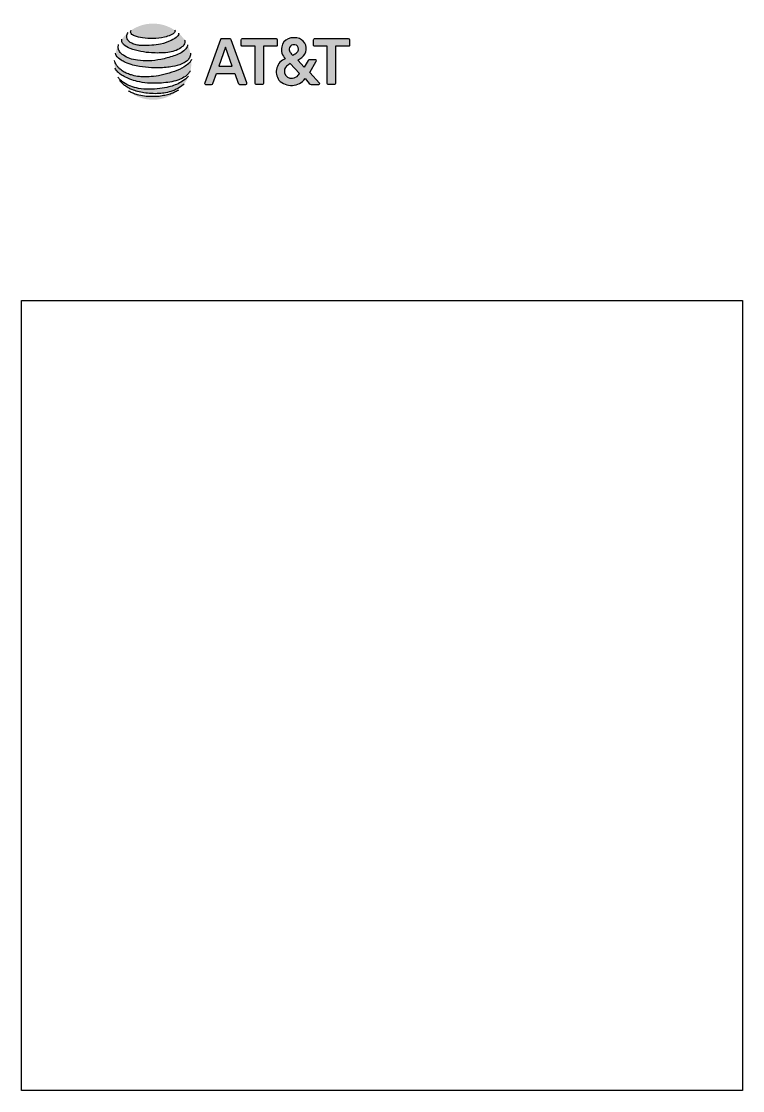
# Model space of a CAD drawing. Header units: millimetres. Extents: x 10930 to 21977, y 3767 to 7635.
# Drawn here: x 11000.48 to 11006.93, y 3799.66 to 3809.22 of the extents above; entities that cross this region are included whole.
import ezdxf

# ---------------------------------------------------------------- set-up
doc = ezdxf.new("R2010")
doc.units = ezdxf.units.MM
doc.layers.add('MUROS - ARQ.', color=251, linetype='Continuous')
picture_1 = doc.add_image_def('image29.png', size_in_pixel=(571, 626))

# ---------------------------------------------------------------- blocks, each defined once
blk = doc.blocks.new('AT&T')
at = {"true_color": 0x389cff}
h = blk.add_hatch(color=150, dxfattribs=at)
h.dxf.hatch_style = 1
edge = h.paths.add_edge_path()
edge.add_ellipse((0.011, -0.0056), major_axis=(-0.2467, 0), ratio=0.990182, start_angle=235.80876, end_angle=304.48045)
edge.add_spline(control_points=[(-0.1287, 0.1958), (-0.1344, 0.1892), (-0.1334, 0.1714), (-0.0973, 0.155), (-0.0521, 0.1444), (0.0151, 0.1425), (0.0805, 0.1445), (0.1545, 0.1769), (0.1535, 0.192), (0.1496, 0.1965)], knot_values=[0.128865, 0.128865, 0.128865, 0.128865, 0.153866, 0.179922, 0.232217, 0.300381, 0.373945, 0.445699, 0.478946, 0.478946, 0.478946, 0.478946], degree=3, periodic=0)
h = blk.add_hatch(color=150, dxfattribs=at)
h.dxf.hatch_style = 1
edge = h.paths.add_edge_path()
edge.add_spline(control_points=[(0.1747, 0.1772), (0.1757, 0.1739), (0.1759, 0.17), (0.1625, 0.1481), (0.1228, 0.1255), (0.065, 0.1067), (0.0001, 0.0979), (-0.0497, 0.0968), (-0.0907, 0.1001), (-0.1165, 0.1075), (-0.14, 0.1203), (-0.1542, 0.1376), (-0.1591, 0.1603), (-0.1532, 0.1732), (-0.1487, 0.1806)], knot_values=[0.003593, 0.003593, 0.003593, 0.003593, 0.006024, 0.021106, 0.073245, 0.144555, 0.202269, 0.269247, 0.293403, 0.325434, 0.349075, 0.372728, 0.390364, 0.4152, 0.4152, 0.4152, 0.4152], degree=3, periodic=0)
edge.add_ellipse((0.011, -0.0056), major_axis=(-0.2467, 0), ratio=0.990182, start_angle=310.35697, end_angle=323.8514)
edge.add_spline(control_points=[(-0.1882, 0.1385), (-0.1894, 0.1327), (-0.1896, 0.1201), (-0.172, 0.0954), (-0.1281, 0.0739), (-0.0678, 0.0581), (-0.0054, 0.0502), (0.0521, 0.0496), (0.1168, 0.0525), (0.1758, 0.0685), (0.2134, 0.1025), (0.2152, 0.1228), (0.2143, 0.1309), (0.2139, 0.1333)], knot_values=[0.008649, 0.008649, 0.008649, 0.008649, 0.025773, 0.045772, 0.096013, 0.166665, 0.233614, 0.282556, 0.338803, 0.427861, 0.462359, 0.479526, 0.486818, 0.486818, 0.486818, 0.486818], degree=3, periodic=0)
edge.add_ellipse((0.011, -0.0056), major_axis=(-0.2467, 0), ratio=0.990182, start_angle=214.66002, end_angle=228.43024)
at = {"true_color": 0x000000}
h = blk.add_hatch(color=18, dxfattribs=at)
h.dxf.hatch_style = 1
edge = h.paths.add_edge_path()
edge.add_line((0.3475, -0.1515), (0.3868, -0.1515))
edge.add_arc((0.3868, -0.1433), 0.00826, 270, 346.49232)
edge.add_line((0.3948, -0.1452), (0.4172, -0.081))
edge.add_line((0.4172, -0.081), (0.5357, -0.081))
edge.add_line((0.5357, -0.081), (0.5574, -0.1428))
edge.add_arc((0.5697, -0.1387), 0.013, 198.61711, 261.66238)
edge.add_line((0.5678, -0.1515), (0.607, -0.1516))
edge.add_arc((0.6059, -0.1446), 0.00708, 278.8223, 386.06493)
edge.add_line((0.6123, -0.1415), (0.5125, 0.1354))
edge.add_arc((0.503, 0.132), 0.01, 19.8261, 75.82093)
edge.add_line((0.5055, 0.1418), (0.4507, 0.1418))
edge.add_arc((0.4507, 0.1335), 0.00823, 90, 151.53848)
edge.add_line((0.4435, 0.1374), (0.3426, -0.1419))
edge.add_arc((0.3484, -0.1451), 0.00653, 151.07027, 262.02362)
h.paths.add_polyline_path([(0.434, -0.0339), (0.5185, -0.0339), (0.4767, 0.0871)], flags=16)
h = blk.add_hatch(color=18, dxfattribs=at)
h.dxf.hatch_style = 1
edge = h.paths.add_edge_path()
edge.add_line((0.5837, 0.142), (0.8005, 0.142))
edge.add_arc((0.8005, 0.1348), 0.00716, 4.19999, 90, ccw=False)
edge.add_line((0.8077, 0.1353), (0.8077, 0.0996))
edge.add_arc((0.801, 0.0996), 0.00668, -95.31113, 0, ccw=False)
edge.add_line((0.8004, 0.093), (0.7186, 0.093))
edge.add_line((0.7186, 0.093), (0.7186, -0.146))
edge.add_arc((0.7116, -0.1445), 0.00716, 280.03141, 347.51879, ccw=False)
edge.add_line((0.7129, -0.1515), (0.672, -0.1515))
edge.add_arc((0.6729, -0.1442), 0.00745, 188.94313, 262.82227, ccw=False)
edge.add_line((0.6656, -0.1453), (0.6656, 0.093))
edge.add_line((0.6656, 0.093), (0.5849, 0.093))
edge.add_arc((0.5849, 0.1011), 0.00813, 193.59653, 270, ccw=False)
edge.add_line((0.577, 0.0992), (0.577, 0.1343))
edge.add_arc((0.5847, 0.1343), 0.00773, 97.51574, 180, ccw=False)
h = blk.add_hatch(color=18, dxfattribs=at)
h.dxf.hatch_style = 1
edge = h.paths.add_edge_path(flags=16)
edge.add_arc((0.8405, 0.1598), 0.1413, 297.96974, 312.5604)
edge.add_arc((0.9164, 0.075), 0.0275, 315.73621, 358.76015)
edge.add_arc((0.9181, 0.0765), 0.0259, 355.28137, 443.56521)
edge.add_arc((0.9143, 0.0159), 0.0866, 85.54023, 94.45977)
edge.add_arc((0.9114, 0.0763), 0.0262, 98.39035, 178.77629)
edge.add_arc((0.9198, 0.0739), 0.0347, 175.1233, 217.13161)
edge.add_arc((0.9708, 0.103), 0.0933, 212.44336, 226.68991)
edge = h.paths.add_edge_path(flags=16)
edge.add_line((0.9507, -0.0813), (0.8912, -0.0173))
edge.add_arc((0.941, -0.1101), 0.1054, 118.20096, 134.03797)
edge.add_arc((0.8981, -0.0675), 0.0449, 132.53892, 194.59899)
edge.add_arc((0.8982, -0.0676), 0.045, 194.46129, 279.06822)
edge.add_arc((0.9013, -0.0603), 0.0518, 274.35322, 321.59)
edge.add_arc((0.8531, -0.0138), 0.1187, 318.48757, 325.3812)
edge = h.paths.add_edge_path()
edge.add_arc((0.8926, -0.0712), 0.0913, 111.79706, 215.48753)
edge.add_arc((0.898, -0.049), 0.1096, 223.28818, 323.39802)
edge.add_line((0.986, -0.1144), (1.013, -0.1449))
edge.add_arc((1.026, -0.1356), 0.016, 215.81592, 267.01052)
edge.add_line((1.0251, -0.1515), (1.0752, -0.1515))
edge.add_arc((1.0744, -0.1459), 0.00569, 277.51574, 384.51939)
edge.add_line((1.0796, -0.1435), (1.016, -0.0744))
edge.add_line((1.016, -0.0744), (1.0579, -0.002))
edge.add_arc((1.0531, 0.0008), 0.0056, 329.92161, 439.58613)
edge.add_line((1.0541, 0.0063), (1.0141, 0.0063))
edge.add_arc((1.0141, -0.0051), 0.0114, 90, 140.62448)
edge.add_line((1.0053, 0.0021), (0.9805, -0.0409))
edge.add_line((0.9805, -0.0409), (0.9395, 0.0039))
edge.add_arc((0.886, 0.1104), 0.1192, 296.67717, 325.63512)
edge.add_arc((0.9247, 0.0779), 0.0691, 329.72187, 428.20292)
edge.add_arc((0.9153, 0.0445), 0.1037, 70.21568, 111.5609)
edge.add_arc((0.9034, 0.078), 0.0682, 112.57893, 170.18893)
edge.add_arc((0.9163, 0.073), 0.0819, 168.33036, 197.20493)
edge.add_arc((0.9434, 0.0867), 0.1119, 199.76986, 220.79873)
h = blk.add_hatch(color=18, dxfattribs=at)
h.dxf.hatch_style = 1
edge = h.paths.add_edge_path()
edge.add_line((1.0466, 0.142), (1.2634, 0.142))
edge.add_arc((1.2634, 0.1348), 0.00716, 4.19999, 90, ccw=False)
edge.add_line((1.2705, 0.1353), (1.2705, 0.0996))
edge.add_arc((1.2638, 0.0996), 0.00668, -95.31113, 0, ccw=False)
edge.add_line((1.2632, 0.093), (1.1815, 0.093))
edge.add_line((1.1815, 0.093), (1.1815, -0.146))
edge.add_arc((1.1745, -0.1445), 0.00716, 280.03141, 347.51879, ccw=False)
edge.add_line((1.1757, -0.1515), (1.1349, -0.1515))
edge.add_arc((1.1358, -0.1442), 0.00745, 188.94313, 262.82227, ccw=False)
edge.add_line((1.1284, -0.1453), (1.1284, 0.093))
edge.add_line((1.1284, 0.093), (1.0477, 0.093))
edge.add_arc((1.0477, 0.1011), 0.00813, 193.59653, 270, ccw=False)
edge.add_line((1.0398, 0.0992), (1.0398, 0.1343))
edge.add_arc((1.0476, 0.1343), 0.00773, 97.51574, 180, ccw=False)
at = {"true_color": 0x389cff}
h = blk.add_hatch(color=150, dxfattribs=at)
h.dxf.hatch_style = 1
edge = h.paths.add_edge_path()
edge.add_spline(control_points=[(-0.2293, 0.0496), (-0.2287, 0.0439), (-0.222, 0.024), (-0.1964, 0.0057), (-0.1602, -0.014), (-0.1206, -0.0275), (-0.0648, -0.0392), (0.0063, -0.0461), (0.0774, -0.0452), (0.1433, -0.0372), (0.188, -0.0255), (0.2234, -0.0061), (0.2435, 0.0134), (0.2511, 0.0333), (0.2515, 0.0457), (0.2514, 0.0493)], knot_values=[0.014023, 0.014023, 0.014023, 0.014023, 0.030974, 0.073379, 0.10402, 0.155335, 0.197783, 0.274963, 0.369242, 0.410223, 0.47411, 0.506523, 0.530369, 0.556614, 0.567607, 0.567607, 0.567607, 0.567607], degree=3, periodic=0)
edge.add_ellipse((0.011, -0.0056), major_axis=(-0.2467, 0), ratio=0.990182, start_angle=192.99233, end_angle=206.21787)
edge.add_spline(control_points=[(0.2323, 0.1023), (0.2323, 0.1002), (0.2317, 0.0882), (0.2051, 0.0551), (0.1433, 0.0286), (0.0643, 0.0082), (-0.0137, -0.0035), (-0.0811, 0.0006), (-0.137, 0.0124), (-0.1769, 0.0323), (-0.2036, 0.0555), (-0.214, 0.0823), (-0.2117, 0.097), (-0.2092, 0.1046)], knot_values=[0.003597, 0.003597, 0.003597, 0.003597, 0.009886, 0.039798, 0.122741, 0.208239, 0.285459, 0.358281, 0.409779, 0.455584, 0.490924, 0.513468, 0.537289, 0.537289, 0.537289, 0.537289], degree=3, periodic=0)
edge.add_ellipse((0.011, -0.0056), major_axis=(-0.2467, 0), ratio=0.990182, start_angle=333.19912, end_angle=346.94128)
h = blk.add_hatch(color=150, dxfattribs=at)
h.dxf.hatch_style = 1
edge = h.paths.add_edge_path()
edge.add_spline(control_points=[(-0.232, -0.048), (-0.2297, -0.0526), (-0.2248, -0.0613), (-0.2129, -0.0735), (-0.1967, -0.0878), (-0.1707, -0.1034), (-0.1345, -0.1205), (-0.0846, -0.1348), (-0.0364, -0.1424), (0.0155, -0.1446), (0.0641, -0.1437), (0.1189, -0.1373), (0.1642, -0.1277), (0.2034, -0.1105), (0.2315, -0.0925), (0.2447, -0.0726), (0.2495, -0.0653), (0.2507, -0.0636)], knot_values=[0.012982, 0.012982, 0.012982, 0.012982, 0.028308, 0.04302, 0.063513, 0.093229, 0.133566, 0.183249, 0.248239, 0.279568, 0.339134, 0.393524, 0.445234, 0.477135, 0.521976, 0.542107, 0.5483, 0.5483, 0.5483, 0.5483], degree=3, periodic=0)
edge.add_ellipse((0.011, -0.0056), major_axis=(-0.2467, 0), ratio=0.990182, start_angle=166.26811, end_angle=183.20985)
edge.add_spline(control_points=[(0.2573, 0.0081), (0.2558, 0.0041), (0.2516, -0.0054), (0.2358, -0.0222), (0.2022, -0.0458), (0.1479, -0.0697), (0.0821, -0.09), (0.0174, -0.1012), (-0.035, -0.104), (-0.0805, -0.1017), (-0.1152, -0.095), (-0.1477, -0.0849), (-0.1745, -0.0723), (-0.1963, -0.057), (-0.2127, -0.0416), (-0.2228, -0.0279), (-0.231, -0.0134), (-0.2342, -0.0031), (-0.2356, 0.0022)], knot_values=[0.007802, 0.007802, 0.007802, 0.007802, 0.0205, 0.038932, 0.075849, 0.143421, 0.21564, 0.282181, 0.339884, 0.372758, 0.418414, 0.445526, 0.474864, 0.506767, 0.524911, 0.541965, 0.557948, 0.574375, 0.574375, 0.574375, 0.574375], degree=3, periodic=0)
edge.add_ellipse((0.011, -0.0056), major_axis=(-0.2467, 0), ratio=0.990182, start_angle=358.17621, end_angle=370.00004)
h = blk.add_hatch(color=150, dxfattribs=at)
h.dxf.hatch_style = 1
edge = h.paths.add_edge_path()
edge.add_spline(control_points=[(-0.2035, -0.1262), (-0.1997, -0.1305), (-0.1894, -0.1416), (-0.1718, -0.158), (-0.1488, -0.1733), (-0.1208, -0.1863), (-0.0867, -0.1977), (-0.0454, -0.2067), (0.0011, -0.2109), (0.0476, -0.2115), (0.0938, -0.2054), (0.1335, -0.1958), (0.1715, -0.1785), (0.1954, -0.1614), (0.2092, -0.1497), (0.2119, -0.1474)], knot_values=[0.02124, 0.02124, 0.02124, 0.02124, 0.038567, 0.066554, 0.09322, 0.121056, 0.158938, 0.200798, 0.247614, 0.298784, 0.33987, 0.387174, 0.420854, 0.464375, 0.475001, 0.475001, 0.475001, 0.475001], degree=3, periodic=0)
edge.add_ellipse((0.011, -0.0056), major_axis=(-0.2467, 0), ratio=0.990182, start_angle=144.51815, end_angle=157.85061)
edge.add_spline(control_points=[(0.2395, -0.0977), (0.2356, -0.1018), (0.2209, -0.1168), (0.1815, -0.146), (0.1212, -0.1674), (0.0517, -0.1792), (-0.0139, -0.1842), (-0.077, -0.1796), (-0.1324, -0.1644), (-0.1743, -0.1452), (-0.2, -0.122), (-0.2109, -0.1091), (-0.2146, -0.1044)], knot_values=[0.011524, 0.011524, 0.011524, 0.011524, 0.028354, 0.074673, 0.157277, 0.217096, 0.286184, 0.354151, 0.405667, 0.458056, 0.490472, 0.508639, 0.508639, 0.508639, 0.508639], degree=3, periodic=0)
edge.add_ellipse((0.011, -0.0056), major_axis=(-0.2467, 0), ratio=0.990182, start_angle=23.85399, end_angle=29.59482)
h = blk.add_hatch(color=150, dxfattribs=at)
h.dxf.hatch_style = 1
edge = h.paths.add_edge_path()
edge.add_ellipse((0.011, -0.0056), major_axis=(-0.2467, 0), ratio=0.990182, start_angle=50.67857, end_angle=131.24059)
edge.add_spline(control_points=[(0.1736, -0.1893), (0.1708, -0.1907), (0.1605, -0.1957), (0.1411, -0.2061), (0.1121, -0.2168), (0.0775, -0.2242), (0.0393, -0.2301), (0.0023, -0.2298), (-0.0377, -0.2286), (-0.0746, -0.2218), (-0.1086, -0.2123), (-0.1301, -0.2023), (-0.1413, -0.1966), (-0.1453, -0.1946)], knot_values=[0.00823, 0.00823, 0.00823, 0.00823, 0.0177, 0.042594, 0.074296, 0.109937, 0.148709, 0.189938, 0.2206, 0.268724, 0.301937, 0.3263, 0.33974, 0.33974, 0.33974, 0.33974], degree=3, periodic=0)
at = {"color": 18, "true_color": 0x000000}
for points in [[(0.3475, -0.1515), (0.3868, -0.1515, 0.346732), (0.3948, -0.1452), (0.4172, -0.081), (0.5357, -0.081), (0.5574, -0.1428, 0.282242), (0.5678, -0.1515), (0.607, -0.1516, 0.50537), (0.6123, -0.1415), (0.5125, 0.1354, 0.249304), (0.5055, 0.1418), (0.4507, 0.1418, 0.275157), (0.4435, 0.1374), (0.3426, -0.1419, 0.525866)], [(0.5837, 0.142), (0.8005, 0.142, -0.392903), (0.8077, 0.1353), (0.8077, 0.0996, -0.441632), (0.8004, 0.093), (0.7186, 0.093), (0.7186, -0.146, -0.303287), (0.7129, -0.1515), (0.672, -0.1515, -0.334009), (0.6656, -0.1453), (0.6656, 0.093), (0.5849, 0.093, -0.346298), (0.577, 0.0992), (0.577, 0.1343, -0.376295)], [(1.0466, 0.142), (1.2634, 0.142, -0.392903), (1.2705, 0.1353), (1.2705, 0.0996, -0.441632), (1.2632, 0.093), (1.1815, 0.093), (1.1815, -0.146, -0.303287), (1.1757, -0.1515), (1.1349, -0.1515, -0.334009), (1.1284, -0.1453), (1.1284, 0.093), (1.0477, 0.093, -0.346298), (1.0398, 0.0992), (1.0398, 0.1343, -0.376295)]]:
    blk.add_lwpolyline(points, format="xyb", close=True, dxfattribs=at)
for points in [[(0.9395, 0.0039, 0.12703), (0.9844, 0.0431, 0.458264), (0.9504, 0.1421, 0.182385), (0.8772, 0.141, 0.256803), (0.8361, 0.0896, 0.12666), (0.8381, 0.0488, 0.092014), (0.8587, 0.0135, -56.877628)], [(0.9068, 0.0351, 0.06375), (0.9361, 0.0558, 0.189964), (0.9439, 0.0744, 0.405468), (0.921, 0.1023, 0.038938), (0.9075, 0.1023, 0.365879), (0.8851, 0.0769, 0.185377), (0.892, 0.0529, 0.062243), (0.9068, 0.0351, -0.802104)], [(0.8587, 0.0135, 0.486062), (0.8183, -0.1242, 0.466891), (0.986, -0.1144), (1.013, -0.1449, 0.22717), (1.0251, -0.1515), (1.0752, -0.1515, 0.504061), (1.0796, -0.1435), (1.016, -0.0744), (1.0579, -0.002, 0.518708), (1.0541, 0.0063), (1.0141, 0.0063, 0.224555), (1.0053, 0.0021), (0.9805, -0.0409), (0.9395, 0.0039)], [(0.9507, -0.0813), (0.8912, -0.0173, 0.069212), (0.8677, -0.0344, 0.277607), (0.8546, -0.0788, 0.386906), (0.9053, -0.112, 0.209078), (0.9419, -0.0925, 0.030088), (0.9507, -0.0813, 0.609101)]]:
    blk.add_lwpolyline(points, format="xyb", dxfattribs=at)
blk.add_lwpolyline([(0.434, -0.0339), (0.5185, -0.0339), (0.4767, 0.0871), (0.434, -0.0339)], dxfattribs=at)
at = {"color": 150, "true_color": 0x389cff}
for points, knots in [([(0.2139, 0.1333), (0.2143, 0.1309), (0.2152, 0.1228), (0.2134, 0.1025), (0.1758, 0.0685), (0.1168, 0.0525), (0.0521, 0.0496), (-0.0054, 0.0502), (-0.0678, 0.0581), (-0.1281, 0.0739), (-0.172, 0.0954), (-0.1896, 0.1201), (-0.1894, 0.1327), (-0.1882, 0.1385)], [0.0086485, 0.0086485, 0.0086485, 0.0086485, 0.01594, 0.0331077, 0.067605, 0.1566633, 0.2129102, 0.2618518, 0.3288015, 0.3994534, 0.4496941, 0.4696933, 0.4868177, 0.4868177, 0.4868177, 0.4868177]), ([(0.1747, 0.1772), (0.1757, 0.1739), (0.1759, 0.17), (0.1625, 0.1481), (0.1228, 0.1255), (0.065, 0.1067), (0.0001, 0.0979), (-0.0497, 0.0968), (-0.0907, 0.1001), (-0.1165, 0.1075), (-0.14, 0.1203), (-0.1542, 0.1376), (-0.1591, 0.1603), (-0.1532, 0.1732), (-0.1487, 0.1806)], [0.0035932, 0.0035932, 0.0035932, 0.0035932, 0.0060238, 0.0211063, 0.0732448, 0.1445555, 0.2022685, 0.2692466, 0.2934034, 0.3254338, 0.3490749, 0.3727276, 0.3903641, 0.4151999, 0.4151999, 0.4151999, 0.4151999]), ([(0.1496, 0.1965), (0.1535, 0.192), (0.1545, 0.1769), (0.0805, 0.1445), (0.0151, 0.1425), (-0.0521, 0.1444), (-0.0973, 0.155), (-0.1334, 0.1714), (-0.1344, 0.1892), (-0.1287, 0.1958)], [0.1288654, 0.1288654, 0.1288654, 0.1288654, 0.1621128, 0.2338664, 0.3074303, 0.3755951, 0.4278902, 0.4539459, 0.4789464, 0.4789464, 0.4789464, 0.4789464]), ([(0.2323, 0.1023), (0.2323, 0.1002), (0.2317, 0.0882), (0.2051, 0.0551), (0.1433, 0.0286), (0.0643, 0.0082), (-0.0137, -0.0035), (-0.0811, 0.0006), (-0.137, 0.0124), (-0.1769, 0.0323), (-0.2036, 0.0555), (-0.214, 0.0823), (-0.2117, 0.097), (-0.2092, 0.1046)], [0.0035967, 0.0035967, 0.0035967, 0.0035967, 0.0098858, 0.0397983, 0.122741, 0.2082388, 0.285459, 0.3582808, 0.4097789, 0.4555835, 0.4909237, 0.5134678, 0.5372889, 0.5372889, 0.5372889, 0.5372889]), ([(0.2573, 0.0081), (0.2558, 0.0041), (0.2516, -0.0054), (0.2358, -0.0222), (0.2022, -0.0458), (0.1479, -0.0697), (0.0821, -0.09), (0.0174, -0.1012), (-0.035, -0.104), (-0.0805, -0.1017), (-0.1152, -0.095), (-0.1477, -0.0849), (-0.1745, -0.0723), (-0.1963, -0.057), (-0.2127, -0.0416), (-0.2228, -0.0279), (-0.231, -0.0134), (-0.2342, -0.0031), (-0.2356, 0.0022)], [0.0078016, 0.0078016, 0.0078016, 0.0078016, 0.0205003, 0.0389321, 0.0758492, 0.1434214, 0.2156401, 0.2821809, 0.3398835, 0.3727584, 0.4184145, 0.4455255, 0.4748644, 0.5067672, 0.5249113, 0.5419651, 0.5579475, 0.5743748, 0.5743748, 0.5743748, 0.5743748]), ([(0.2514, 0.0493), (0.2515, 0.0457), (0.2511, 0.0333), (0.2435, 0.0134), (0.2234, -0.0061), (0.188, -0.0255), (0.1433, -0.0372), (0.0774, -0.0452), (0.0063, -0.0461), (-0.0648, -0.0392), (-0.1206, -0.0275), (-0.1602, -0.014), (-0.1964, 0.0057), (-0.222, 0.024), (-0.2287, 0.0439), (-0.2293, 0.0496)], [0.0140234, 0.0140234, 0.0140234, 0.0140234, 0.0250162, 0.0512619, 0.0751078, 0.1075212, 0.1714081, 0.2123883, 0.306668, 0.3838473, 0.4262958, 0.4776106, 0.5082517, 0.5506568, 0.5676073, 0.5676073, 0.5676073, 0.5676073]), ([(0.2507, -0.0636), (0.2495, -0.0653), (0.2447, -0.0726), (0.2315, -0.0925), (0.2034, -0.1105), (0.1642, -0.1277), (0.1189, -0.1373), (0.0641, -0.1437), (0.0155, -0.1446), (-0.0364, -0.1424), (-0.0846, -0.1348), (-0.1345, -0.1205), (-0.1707, -0.1034), (-0.1967, -0.0878), (-0.2129, -0.0735), (-0.2248, -0.0613), (-0.2297, -0.0526), (-0.232, -0.048)], [0.0129818, 0.0129818, 0.0129818, 0.0129818, 0.0191742, 0.0393052, 0.0841466, 0.1160473, 0.1677579, 0.2221471, 0.2817133, 0.3130424, 0.3780328, 0.4277155, 0.4680528, 0.4977683, 0.518262, 0.5329737, 0.5482997, 0.5482997, 0.5482997, 0.5482997]), ([(0.2395, -0.0977), (0.2356, -0.1018), (0.2209, -0.1168), (0.1815, -0.146), (0.1212, -0.1674), (0.0517, -0.1792), (-0.0139, -0.1842), (-0.077, -0.1796), (-0.1324, -0.1644), (-0.1743, -0.1452), (-0.2, -0.122), (-0.2109, -0.1091), (-0.2146, -0.1044)], [0.011524, 0.011524, 0.011524, 0.011524, 0.0283541, 0.0746731, 0.1572768, 0.2170963, 0.2861837, 0.3541511, 0.4056674, 0.4580557, 0.4904717, 0.5086393, 0.5086393, 0.5086393, 0.5086393]), ([(0.2119, -0.1474), (0.2092, -0.1497), (0.1954, -0.1614), (0.1715, -0.1785), (0.1335, -0.1958), (0.0938, -0.2054), (0.0476, -0.2115), (0.0011, -0.2109), (-0.0454, -0.2067), (-0.0867, -0.1977), (-0.1208, -0.1863), (-0.1488, -0.1733), (-0.1718, -0.158), (-0.1894, -0.1416), (-0.1997, -0.1305), (-0.2035, -0.1262)], [0.0212403, 0.0212403, 0.0212403, 0.0212403, 0.0318666, 0.0753881, 0.1090673, 0.1563713, 0.1974573, 0.2486273, 0.2954439, 0.3373039, 0.3751856, 0.4030217, 0.4296875, 0.4576748, 0.4750013, 0.4750013, 0.4750013, 0.4750013]), ([(0.1736, -0.1893), (0.1708, -0.1907), (0.1605, -0.1957), (0.1411, -0.2061), (0.1121, -0.2168), (0.0775, -0.2242), (0.0393, -0.2301), (0.0023, -0.2298), (-0.0377, -0.2286), (-0.0746, -0.2218), (-0.1086, -0.2123), (-0.1301, -0.2023), (-0.1413, -0.1966), (-0.1453, -0.1946)], [0.0082302, 0.0082302, 0.0082302, 0.0082302, 0.0177002, 0.0425936, 0.0742963, 0.109937, 0.1487094, 0.1899382, 0.2206004, 0.2687243, 0.3019369, 0.3263003, 0.3397397, 0.3397397, 0.3397397, 0.3397397])]:
    blk.add_open_spline(points, degree=3, knots=knots, dxfattribs=at)

msp = doc.modelspace()

# ---------------------------------------------------------------- block references
at = {"layer": 'MUROS - ARQ.', "color": 3, "xscale": 1.394546614641228, "yscale": 1.394546614641228, "zscale": 1.394546614641228}
msp.add_blockref('AT&T', (11001.6419, 3808.8697), dxfattribs=at)

# ---------------------------------------------------------------- pictures from other files: only their frames are drawn
at = {"layer": 'MUROS - ARQ.', "color": 5}
image = msp.add_image(picture_1, insert=(11000.4807, 3799.6563), size_in_units=(6.4482, 7.0693), dxfattribs=at)
image.dxf.flags = 7

doc.saveas('drawing.dxf')
